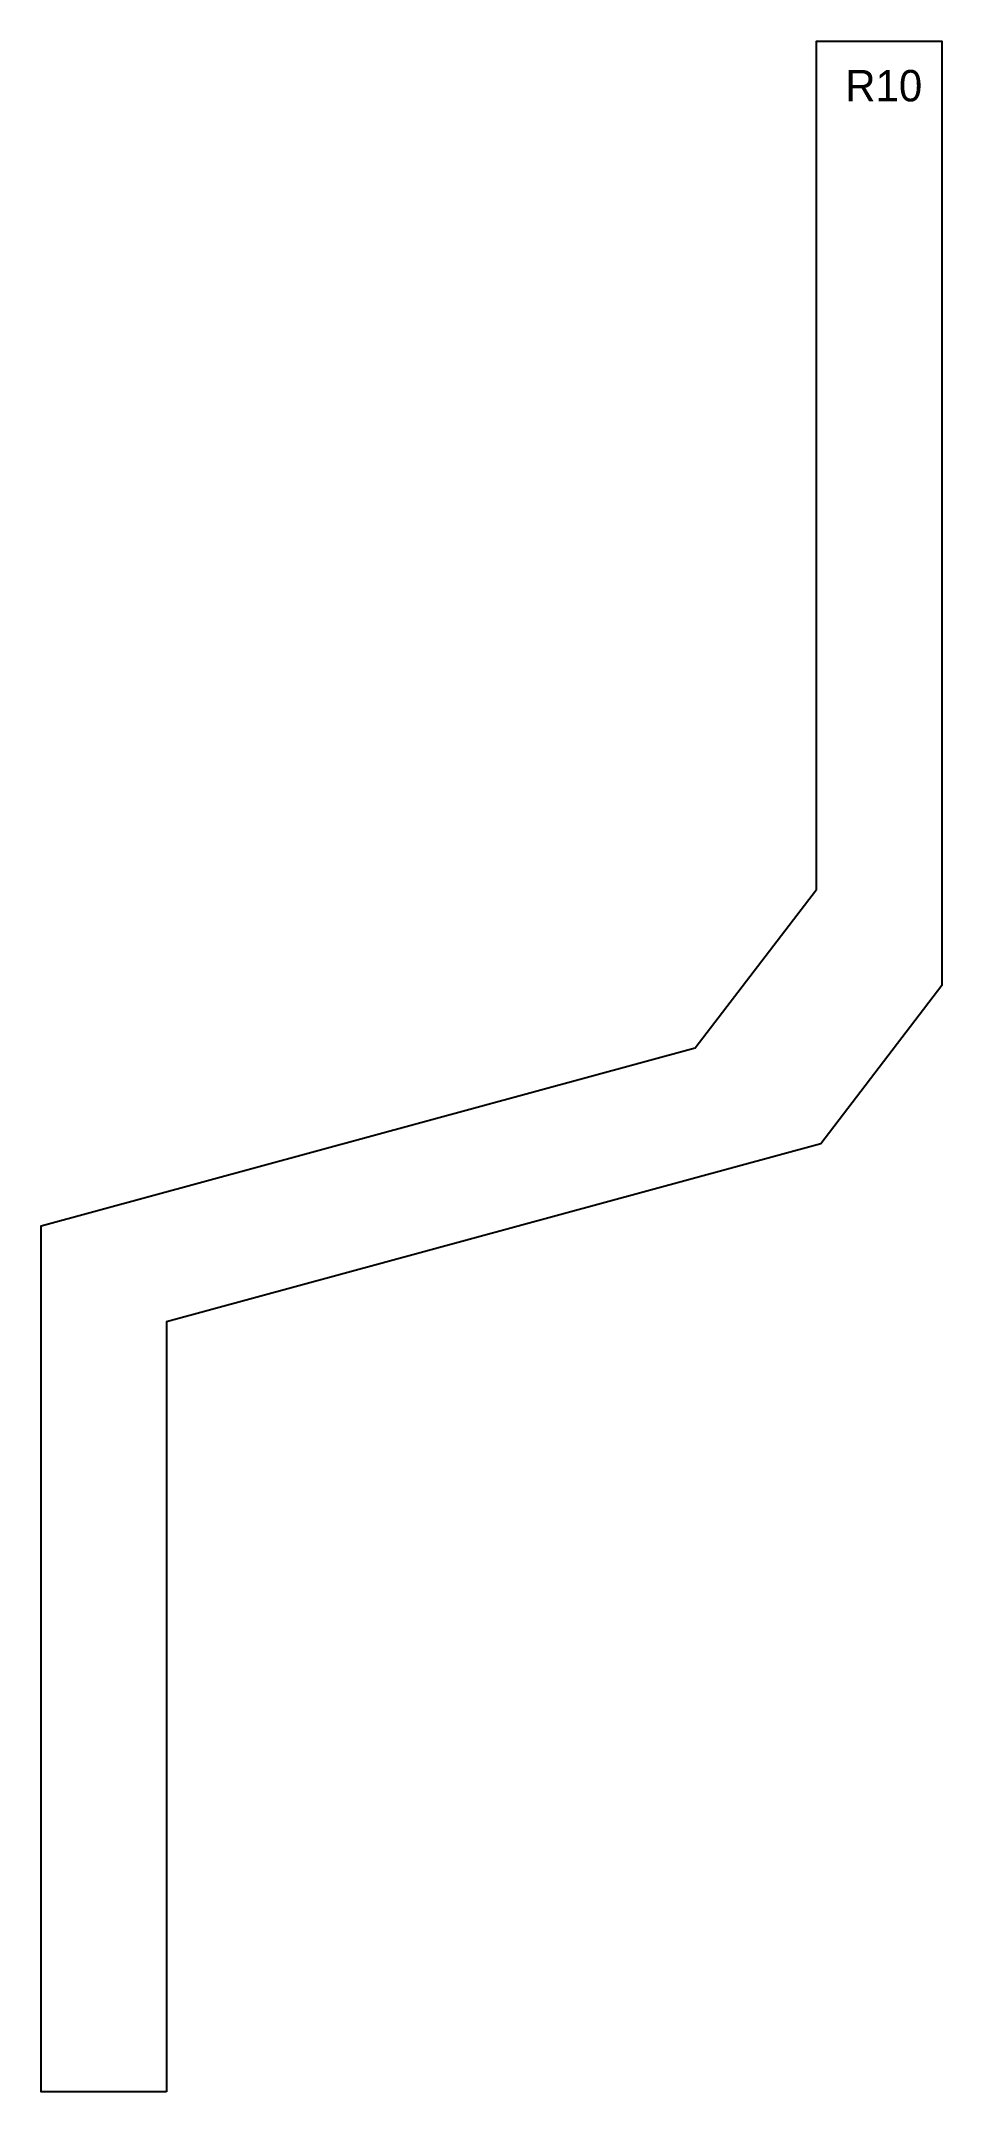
# Model space of a CAD drawing. Header units: millimetres. Extents: x 0 to 144, y 0 to 327.
import ezdxf

# ---------------------------------------------------------------- set-up
doc = ezdxf.new("R2010")
doc.units = ezdxf.units.MM
doc.styles.add('LIST GHÉP ĐIỆN', font='arial.ttf')

msp = doc.modelspace()

# ---------------------------------------------------------------- linework, layer by layer
at = {"color": 1}
msp.add_lwpolyline([(20, 0), (0, 0), (0, 137.93), (104.2, 166.26), (123.5, 191.5), (123.5, 326.6), (143.5, 326.6), (143.5, 176.21), (124.2, 150.97), (20, 122.64)], close=True, dxfattribs=at)

# ---------------------------------------------------------------- texts
at = {"color": 0, "insert": (128.09, 321.99), "char_height": 5, "attachment_point": 1, "style": 'LIST GHÉP ĐIỆN'}
msp.add_mtext_dynamic_manual_height_columns('{\\Ftxt|c186;R1\\Ftxt|c0;0}', width=14.02, gutter_width=9.5, heights=[-5], dxfattribs=at)

doc.saveas('drawing.dxf')
